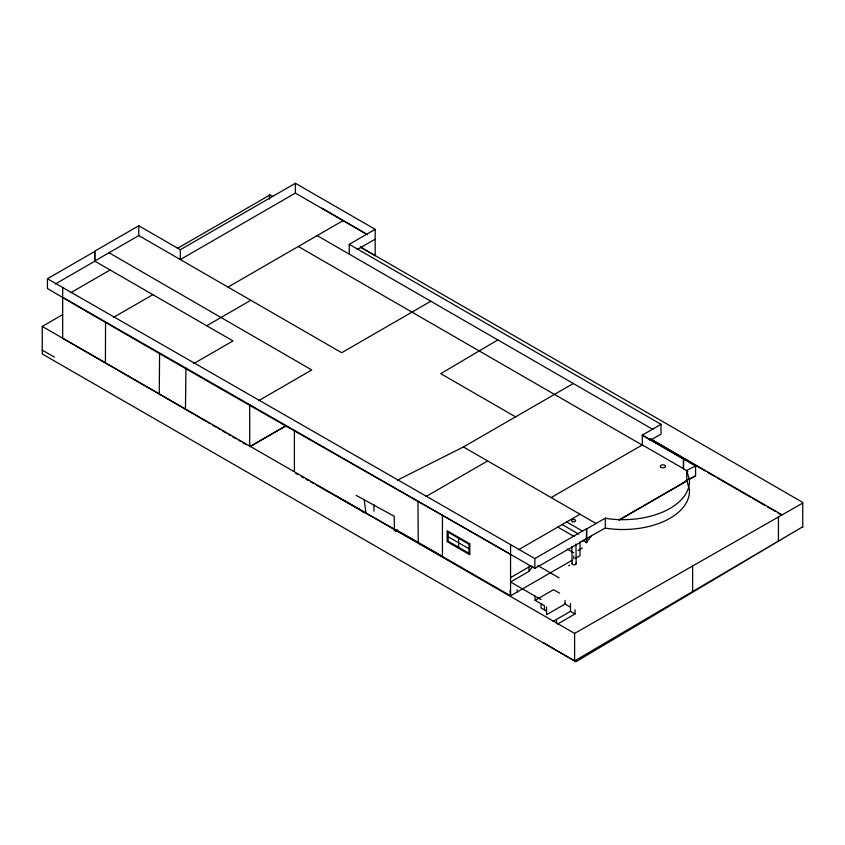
<?xml version="1.0" encoding="UTF-8"?>
<svg xmlns="http://www.w3.org/2000/svg" width="845" height="845" viewBox="0 0 845 845"><rect width="100%" height="100%" fill="white"/><g stroke="black" fill="none" stroke-linecap="round" stroke-linejoin="round"><path stroke-width="1.27" d="M802.75 527.269L802.75 502.405L360.414 247.025M541.106 599.623L510.57 581.994L528.981 571.368L532.825 566.33M573.818 558.915L573.818 555.999M591.204 536.121L586.071 542.86L586.694 542.501L586.694 528.907L605.305 518.143L607.587 518.64A66.575 38.437 0 0 0 689.457 480.108L686.742 470.39L695.583 466.017L695.583 475.862L689.087 479.611M681.693 483.879L686.742 480.235L695.583 475.862M395.544 531.41L397.773 530.079M543.747 642.908L574.611 660.938L802.75 526.741L575.963 661.719L42.25 353.97L42.25 326.423L62.678 314.636M193.79 363.572L232.998 340.926L94.651 261.052L94.651 251.229L138.781 225.752L180.302 249.729L295.391 183.28L375.18 229.344L375.18 255.76L360.361 247.11M586.694 538.73L534.864 568.379C372.56 474.816 209.137 383.218 47.447 288.567L47.447 278.755L94.883 251.366L94.883 261.189L55.347 284.004M94.651 261.052L138.781 235.575L341.676 352.724L430.844 301.242M70.579 292.803L110.114 269.977M177.292 248.462L269.513 195.216M367.427 234.688L295.391 193.104L180.302 259.552L180.302 249.729M105.551 321.966L105.424 362.98M113.441 317.414L152.86 294.662M227.992 287.089L343.26 220.534L367.195 234.509M159.578 352.967L159.272 394.066L205.736 421.137M206.708 325.747L250.838 300.271M349.249 254.134L349.249 244.311L375.18 229.344M357.139 249.581L375.18 239.167M185.942 368.093L185.446 409.318M250.701 405.251L249.697 405.822L249.697 446.762M258.612 400.678L311.763 369.962L109.037 252.75M251.504 445.716L285.61 426.007M250.12 446.519L285.705 425.964M497.832 339.922L440.741 373.659L515.545 416.849M397.446 480.14L463.43 446.952L573.322 383.503M425.975 496.554L487.66 460.937M418.212 542.49L417.979 501.169M650.037 440.477L661.022 434.14L661.022 424.317L642.168 435.207L695.583 466.017M551.13 497.578L642.348 444.924L683.542 468.7L683.542 458.888L642.348 435.101L642.348 444.924M518.439 549.81L580.019 514.256M683.542 458.888L683.362 468.806L687.809 471.373M47.447 278.755L534.864 558.566L586.462 528.78L586.462 538.592M510.57 577.6L531.082 565.749M686.742 470.39L686.742 480.235L689.457 489.952A66.575 38.437 0 0 1 607.587 528.484L605.305 527.988L582.11 541.106M686.922 480.868L618.984 520.087L685.115 481.851M577.991 550.454L582.342 547.94M572.033 560.319L510.57 595.809L400.361 532.181M575.456 558.344L580.019 555.714L580.019 541.92M568.643 565.685L569.646 565.115M535.096 596.158L535.096 600.341L553.507 589.715L559.601 593.137M544.476 605.854L544.56 609.995M570.481 607.164L565.041 604.027L546.546 614.706L546.546 606.953M553.074 621.402L570.481 611.347L575.022 613.966L575.022 609.784M557.615 624.022L575.022 613.966M42.25 326.423L574.611 633.401L802.75 503.081M356.083 495.328L394.214 516.284L394.404 530.755M295.528 473.253L297.831 474.552M301.274 476.495L303.566 477.795M305.858 479.104L308.161 480.404M310.453 481.703L313.896 483.646M316.188 484.956L442.442 556.485L442.442 515.028M62.678 297.366L510.57 554.352M321.787 208.134L343.26 220.534M272.924 196.515L269.513 194.551L269.513 199.166M349.249 244.311L661.022 424.317M317.15 235.607L653.048 429.535M650.576 438.893L705.269 470.992M650.65 439.041L782.164 514.88M707.54 472.302L715.472 476.876M717.732 478.185L750.603 497.166M752.874 498.476L765.338 505.669M767.609 506.979L775.541 511.563M777.812 512.873L781.213 514.837M298.296 246.497L642.168 445.019M463.43 446.952L596 523.488M566.678 521.957L582.289 530.977M562.157 524.565L578.73 534.135M583.346 540.568L586.694 542.501M557.806 527.079L574.378 536.649M567.132 548.996L573.818 552.862M537.948 565.654L559.126 577.885M448.177 536.744L469.028 548.785M535.096 600.341L544.56 605.802M546.546 611.146L541.106 607.999L541.106 603.816M395.893 529.604L398.122 530.892M337.028 496.511L359.801 509.662L354.287 506.271M159.272 394.066L62.678 338.296L62.678 287.543M42.25 350.094L54.418 357.118M207.986 422.458L210.247 423.767M212.496 425.077L215.887 427.052M218.137 428.362L220.387 429.682M222.647 430.992L226.027 432.967M228.287 434.277L230.537 435.587M232.787 436.907L236.177 438.872M238.427 440.192L240.688 441.502M242.937 442.812L246.317 444.787M360.815 510.422L363.889 512.714M364.227 499.553L365.938 513.137M517.129 589.799L517.33 591.912M510.074 590.528L510.57 595.809L510.57 544.539M575.941 544.106L576.195 563.668M571.875 546.726L572.097 563.668M373.902 504.56L373.986 511.14M778.435 516.971L778.435 541.043M692.625 565.992L692.625 591.521M605.305 518.143L605.305 527.988M574.611 633.401L574.611 660.938M570.481 603.605L570.481 611.347M565.041 600.468L565.041 604.027M556.528 620.462L556.528 623.599M534.864 558.566L534.864 568.379M528.981 566.963L528.981 571.368M458.603 538.265L458.603 547.264M295.391 183.28L295.391 193.104M294.387 431.14L294.387 471.299M138.781 225.752L138.781 235.575M575.931 563.066A2.049 1.204 -0.7 0 1 574.114 564.872A2.049 1.204 -0.7 0 1 572.382 563.066M469.809 543.853L447.142 530.766L447.142 541.656L469.809 554.742L469.809 543.853M469.028 544.275L448.177 532.244L448.177 541.244L469.028 553.285L469.028 544.275M572.54 521.692A2.049 1.204 -0.7 0 0 575.635 520.647A2.049 1.204 -0.7 0 0 572.583 519.612A2.049 1.204 -0.7 0 0 572.54 521.692M661.117 467.412A2.567 1.5 -0.7 0 0 665.374 466.62A2.567 1.5 -0.7 0 0 662.131 464.866A2.567 1.5 -0.7 0 0 661.117 467.412"/></g></svg>
